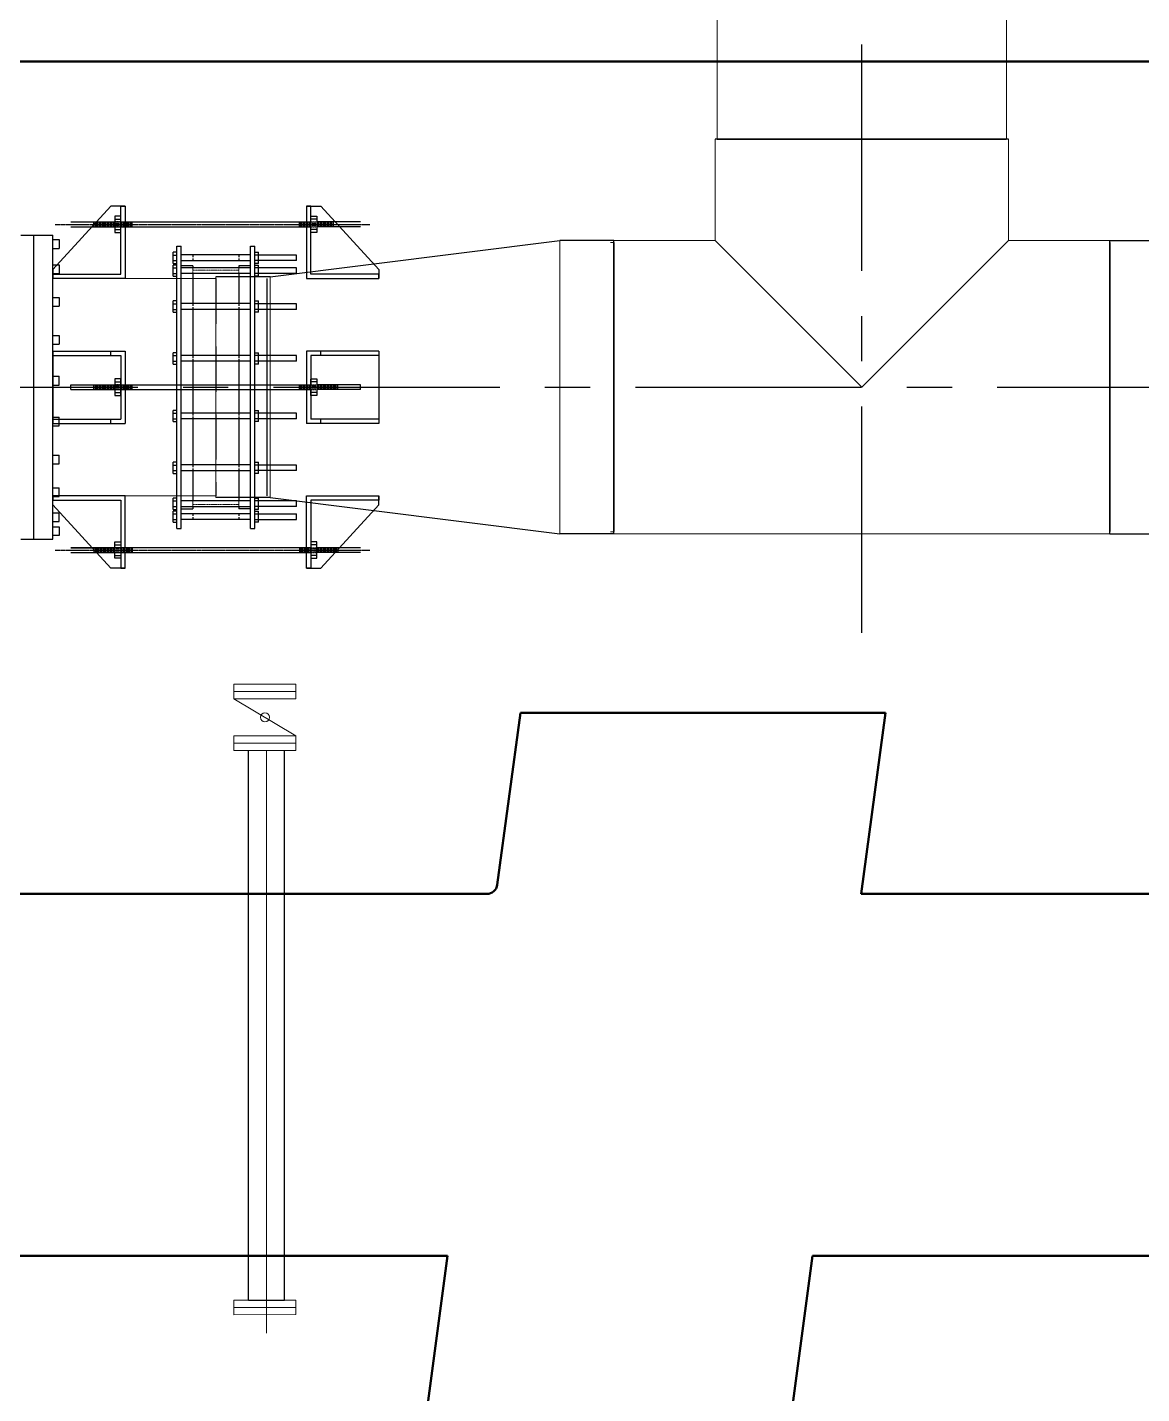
# Model space of a CAD drawing. Header units: inches. Extents: x 86328 to 235202, y 68629 to 184293.
# Drawn here: x 177821 to 180900, y 114294 to 118070 of the extents above; entities that cross this region are included whole.
import ezdxf

# ---------------------------------------------------------------- set-up
doc = ezdxf.new("R2010")
doc.units = ezdxf.units.IN
doc.header["$MEASUREMENT"] = 0
doc.linetypes.add('CENTER', pattern=[2, 1.25, -0.25, 0.25, -0.25])
doc.linetypes.add('HIDDEN', pattern=[0.375, 0.25, -0.125])
for name, color, linetype in [('1', 1, 'CENTER'), ('2', 2, 'HIDDEN'), ('sleeve type coupling', 1, 'Continuous'), ('steel reducer', 2, 'Continuous'), ('steel tee', 3, 'Continuous')]:
    doc.layers.add(name, color=color, linetype=linetype)
for name, color, linetype, lineweight in [('DIM', 251, 'Continuous', 0), ('hid', 8, 'HIDDEN', 0), ('plan', 8, 'Continuous', 0)]:
    doc.layers.add(name, color=color, linetype=linetype, lineweight=lineweight)

msp = doc.modelspace()

# ---------------------------------------------------------------- linework, layer by layer
at = {"color": 8, "linetype": 'CENTER', "ltscale": 500}
for p, q in [((180127.2, 116396.6), (180127.2, 121255)), ((177501.3, 117075), (184018.1, 117075))]:
    msp.add_line(p, q, dxfattribs=at)
at = {"color": 8}
for p, q in [((178051.8, 117575), (177891.8, 117400)), ((178091.8, 117575), (178051.8, 117575)), ((178079.8, 117387), (178079.8, 117575)), ((178079.8, 117575), (178091.8, 117575)), ((178091.8, 117575), (178091.8, 117375)), ((178604.2, 117575), (178592.2, 117575)), ((178592.2, 117575), (178592.2, 117375)), ((178592.2, 117575), (178632.2, 117575)), ((178604.2, 117387), (178604.2, 117575)), ((178632.2, 117575), (178792.2, 117400)), ((177803.2, 117495), (177891.8, 117495)), ((177839.2, 116655), (177839.2, 117495)), ((177891.8, 116655), (177891.8, 117495)), ((177891.8, 117482.8), (177909.1, 117482.8)), ((177909.1, 117482.8), (177909.1, 117458.6)), ((177891.8, 117458.6), (177909.1, 117458.6)), ((177891.8, 117413.6), (177909.1, 117413.6)), ((177891.8, 117400), (177891.8, 117375)), ((177891.8, 117389.3), (177909.1, 117389.3)), ((177909.1, 117413.6), (177909.1, 117389.3)), ((178792.2, 117400), (178792.2, 117375)), ((177891.8, 117375), (177891.8, 117387)), ((177891.8, 117387), (178079.8, 117387)), ((178091.8, 117375), (177891.8, 117375)), ((178592.2, 117375), (178792.2, 117375)), ((178792.2, 117387), (178604.2, 117387)), ((178792.2, 117375), (178792.2, 117387)), ((177891.8, 117323.3), (177909.1, 117323.3)), ((177909.1, 117323.3), (177909.1, 117299.1)), ((177891.8, 117299.1), (177909.1, 117299.1)), ((177891.8, 117218.2), (177909.1, 117218.2)), ((177909.1, 117218.2), (177909.1, 117193.9)), ((177891.8, 117193.9), (177909.1, 117193.9)), ((177891.8, 117175), (178091.8, 117175)), ((177891.8, 117175), (177891.8, 116975)), ((177891.8, 117163), (178079.8, 117163)), ((178051.8, 117163), (178051.8, 117175)), ((178079.8, 117163), (178079.8, 116987)), ((178091.8, 117175), (178091.8, 116975)), ((178792.2, 117175), (178592.2, 117175)), ((178592.2, 117175), (178592.2, 116975)), ((178792.2, 117163), (178604.2, 117163)), ((178604.2, 117163), (178604.2, 116987)), ((178632.2, 117163), (178632.2, 117175)), ((178792.2, 117175), (178792.2, 116975)), ((177891.8, 117105.3), (177909.1, 117105.3)), ((177909.1, 117081.1), (177909.1, 117105.3)), ((177891.8, 117081.1), (177909.1, 117081.1)), ((177891.8, 116992.5), (177909.1, 116992.5)), ((177891.8, 116987), (178079.8, 116987)), ((177891.8, 116975), (178091.8, 116975)), ((177909.1, 116968.3), (177909.1, 116992.5)), ((178051.8, 116975), (178051.8, 116987)), ((178792.2, 116975), (178592.2, 116975)), ((178792.2, 116987), (178604.2, 116987)), ((178632.2, 116975), (178632.2, 116987)), ((177891.8, 116968.3), (177909.1, 116968.3)), ((177891.8, 116887.4), (177909.1, 116887.4)), ((177891.8, 116863.2), (177909.1, 116863.2)), ((177909.1, 116863.2), (177909.1, 116887.4)), ((177891.8, 116797.1), (177909.1, 116797.1)), ((177909.1, 116772.9), (177909.1, 116797.1)), ((177891.8, 116775), (177891.8, 116763)), ((178091.8, 116775), (177891.8, 116775)), ((177891.8, 116750), (177891.8, 116775)), ((177891.8, 116772.9), (177909.1, 116772.9)), ((177891.8, 116763), (178079.8, 116763)), ((178051.8, 116575), (177891.8, 116750)), ((178079.8, 116763), (178079.8, 116575)), ((178091.8, 116575), (178091.8, 116775)), ((178592.2, 116575), (178592.2, 116775)), ((178592.2, 116775), (178792.2, 116775)), ((178792.2, 116763), (178604.2, 116763)), ((178604.2, 116763), (178604.2, 116575)), ((178632.2, 116575), (178792.2, 116750)), ((178792.2, 116775), (178792.2, 116763)), ((178792.2, 116750), (178792.2, 116775)), ((177891.8, 116727.8), (177909.1, 116727.8)), ((177909.1, 116703.6), (177909.1, 116727.8)), ((177891.8, 116703.6), (177909.1, 116703.6)), ((177891.8, 116689.6), (177909.1, 116689.6)), ((177909.1, 116689.6), (177909.1, 116665.4)), ((177803.2, 116655), (177891.8, 116655)), ((177909.1, 116665.4), (177891.8, 116665.4)), ((178091.8, 116575), (178051.8, 116575)), ((178079.8, 116575), (178091.8, 116575)), ((178604.2, 116575), (178592.2, 116575)), ((178592.2, 116575), (178632.2, 116575))]:
    msp.add_line(p, q, dxfattribs=at)
at = {"layer": '1', "color": 8}
for p, q in [((178079.8, 117547.8), (178062.6, 117547.8)), ((178062.6, 117547.8), (178062.6, 117502.3)), ((178079.8, 117547.8), (178062.6, 117547.8)), ((178062.6, 117547.8), (178062.6, 117502.3)), ((178062.6, 117539.7), (178079.8, 117539.7)), ((178062.6, 117539.7), (178079.8, 117539.7)), ((178079.8, 117502.3), (178079.8, 117547.8)), ((178079.8, 117502.3), (178079.8, 117547.8)), ((178604.2, 117547.8), (178621.4, 117547.8)), ((178604.2, 117502.3), (178604.2, 117547.8)), ((178604.2, 117547.8), (178621.4, 117547.8)), ((178604.2, 117502.3), (178604.2, 117547.8)), ((178621.4, 117539.7), (178604.2, 117539.7)), ((178621.4, 117539.7), (178604.2, 117539.7)), ((178621.4, 117547.8), (178621.4, 117502.3)), ((178621.4, 117547.8), (178621.4, 117502.3)), ((177941.8, 117531.6), (178604.2, 117531.6)), ((177941.8, 117531.6), (178062.6, 117531.6)), ((177941.8, 117518.4), (178604.2, 117518.4)), ((177941.8, 117518.4), (178062.6, 117518.4)), ((178005.2, 117518.4), (178005.2, 117531.6)), ((178005.2, 117518.4), (178005.2, 117531.6)), ((178009.3, 117518.4), (178009.3, 117531.6)), ((178009.3, 117518.4), (178009.3, 117531.6)), ((178009.3, 117518.4), (178009.3, 117531.6)), ((178009.3, 117518.4), (178009.3, 117531.6)), ((178013.4, 117518.4), (178013.4, 117531.6)), ((178013.4, 117518.4), (178013.4, 117531.6)), ((178017.2, 117518.4), (178017.2, 117531.6)), ((178017.2, 117518.4), (178017.2, 117531.6)), ((178021.3, 117518.4), (178021.3, 117531.6)), ((178021.3, 117518.4), (178021.3, 117531.6)), ((178021.3, 117518.4), (178021.3, 117531.6)), ((178021.3, 117518.4), (178021.3, 117531.6)), ((178025.4, 117518.4), (178025.4, 117531.6)), ((178025.4, 117518.4), (178025.4, 117531.6)), ((178029.5, 117518.4), (178029.5, 117531.6)), ((178029.5, 117518.4), (178029.5, 117531.6)), ((178033.6, 117518.4), (178033.6, 117531.6)), ((178033.6, 117518.4), (178033.6, 117531.6)), ((178037.6, 117518.4), (178037.6, 117531.6)), ((178037.6, 117518.4), (178037.6, 117531.6)), ((178041.7, 117518.4), (178041.7, 117531.6)), ((178041.7, 117518.4), (178041.7, 117531.6)), ((178045.8, 117518.4), (178045.8, 117531.6)), ((178045.8, 117518.4), (178045.8, 117531.6)), ((178049.9, 117518.4), (178049.9, 117531.6)), ((178049.9, 117518.4), (178049.9, 117531.6)), ((178054, 117518.4), (178054, 117531.6)), ((178054, 117518.4), (178054, 117531.6)), ((178058.1, 117518.4), (178058.1, 117531.6)), ((178058.1, 117518.4), (178058.1, 117531.6)), ((178062.2, 117518.4), (178062.2, 117531.6)), ((178062.2, 117518.4), (178062.2, 117531.6)), ((178062.6, 117510.4), (178079.8, 117510.4)), ((178062.6, 117510.4), (178079.8, 117510.4)), ((178062.6, 117502.3), (178079.8, 117502.3)), ((178062.6, 117502.3), (178079.8, 117502.3)), ((178082.6, 117518.4), (178082.6, 117531.6)), ((178082.6, 117518.4), (178082.6, 117531.6)), ((178086.7, 117518.4), (178086.7, 117531.6)), ((178086.7, 117518.4), (178086.7, 117531.6)), ((178090.8, 117518.4), (178090.8, 117531.6)), ((178090.8, 117518.4), (178090.8, 117531.6)), ((178094.9, 117518.4), (178094.9, 117531.6)), ((178094.9, 117518.4), (178094.9, 117531.6)), ((178098.9, 117518.4), (178098.9, 117531.6)), ((178098.9, 117518.4), (178098.9, 117531.6)), ((178103, 117518.4), (178103, 117531.6)), ((178103, 117518.4), (178103, 117531.6)), ((178107.1, 117518.4), (178107.1, 117531.6)), ((178107.1, 117518.4), (178107.1, 117531.6)), ((178111.2, 117518.4), (178111.2, 117531.6)), ((178111.2, 117518.4), (178111.2, 117531.6)), ((178572.8, 117518.4), (178572.8, 117531.6)), ((178572.8, 117518.4), (178572.8, 117531.6)), ((178576.9, 117518.4), (178576.9, 117531.6)), ((178576.9, 117518.4), (178576.9, 117531.6)), ((178581, 117518.4), (178581, 117531.6)), ((178581, 117518.4), (178581, 117531.6)), ((178585.1, 117518.4), (178585.1, 117531.6)), ((178585.1, 117518.4), (178585.1, 117531.6)), ((178589.2, 117518.4), (178589.2, 117531.6)), ((178589.2, 117518.4), (178589.2, 117531.6)), ((178593.3, 117518.4), (178593.3, 117531.6)), ((178593.3, 117518.4), (178593.3, 117531.6)), ((178597.4, 117518.4), (178597.4, 117531.6)), ((178597.4, 117518.4), (178597.4, 117531.6)), ((178601.4, 117518.4), (178601.4, 117531.6)), ((178601.4, 117518.4), (178601.4, 117531.6)), ((178621.4, 117510.4), (178604.2, 117510.4)), ((178621.4, 117510.4), (178604.2, 117510.4)), ((178621.4, 117502.3), (178604.2, 117502.3)), ((178621.4, 117502.3), (178604.2, 117502.3)), ((178742.2, 117531.6), (178621.4, 117531.6)), ((178742.2, 117518.4), (178621.4, 117518.4)), ((178621.9, 117518.4), (178621.9, 117531.6)), ((178621.9, 117518.4), (178621.9, 117531.6)), ((178626, 117518.4), (178626, 117531.6)), ((178626, 117518.4), (178626, 117531.6)), ((178630, 117518.4), (178630, 117531.6)), ((178630, 117518.4), (178630, 117531.6)), ((178634.1, 117518.4), (178634.1, 117531.6)), ((178634.1, 117518.4), (178634.1, 117531.6)), ((178638.2, 117518.4), (178638.2, 117531.6)), ((178638.2, 117518.4), (178638.2, 117531.6)), ((178642.3, 117518.4), (178642.3, 117531.6)), ((178642.3, 117518.4), (178642.3, 117531.6)), ((178646.4, 117518.4), (178646.4, 117531.6)), ((178646.4, 117518.4), (178646.4, 117531.6)), ((178650.5, 117518.4), (178650.5, 117531.6)), ((178650.5, 117518.4), (178650.5, 117531.6)), ((178654.6, 117518.4), (178654.6, 117531.6)), ((178654.6, 117518.4), (178654.6, 117531.6)), ((178658.6, 117518.4), (178658.6, 117531.6)), ((178658.6, 117518.4), (178658.6, 117531.6)), ((178662.7, 117518.4), (178662.7, 117531.6)), ((178662.7, 117518.4), (178662.7, 117531.6)), ((178662.7, 117518.4), (178662.7, 117531.6)), ((178662.7, 117518.4), (178662.7, 117531.6)), ((178666.8, 117518.4), (178666.8, 117531.6)), ((178666.8, 117518.4), (178666.8, 117531.6)), ((178079.8, 117097.8), (178062.6, 117097.8)), ((178062.6, 117097.8), (178062.6, 117052.3)), ((178079.8, 117097.8), (178062.6, 117097.8)), ((178062.6, 117097.8), (178062.6, 117052.3)), ((178062.6, 117089.7), (178079.8, 117089.7)), ((178062.6, 117089.7), (178079.8, 117089.7)), ((178079.8, 117052.3), (178079.8, 117097.8)), ((178079.8, 117052.3), (178079.8, 117097.8)), ((178604.2, 117097.8), (178621.4, 117097.8)), ((178604.2, 117052.3), (178604.2, 117097.8)), ((178604.2, 117097.8), (178621.4, 117097.8)), ((178604.2, 117052.3), (178604.2, 117097.8)), ((178621.4, 117089.7), (178604.2, 117089.7)), ((178621.4, 117089.7), (178604.2, 117089.7)), ((178621.4, 117097.8), (178621.4, 117052.3)), ((178621.4, 117097.8), (178621.4, 117052.3)), ((177941.8, 117081.6), (178604.2, 117081.6)), ((177941.8, 117081.6), (178062.6, 117081.6)), ((177941.8, 117068.4), (177941.8, 117081.6)), ((177941.8, 117068.4), (177941.8, 117081.6)), ((177941.8, 117068.4), (178604.2, 117068.4)), ((177941.8, 117068.4), (178062.6, 117068.4)), ((178005.2, 117068.4), (178005.2, 117081.6)), ((178005.2, 117068.4), (178005.2, 117081.6)), ((178009.3, 117068.4), (178009.3, 117081.6)), ((178009.3, 117068.4), (178009.3, 117081.6)), ((178009.3, 117068.4), (178009.3, 117081.6)), ((178009.3, 117068.4), (178009.3, 117081.6)), ((178013.4, 117068.4), (178013.4, 117081.6)), ((178013.4, 117068.4), (178013.4, 117081.6)), ((178017.2, 117068.4), (178017.2, 117081.6)), ((178017.2, 117068.4), (178017.2, 117081.6)), ((178021.3, 117068.4), (178021.3, 117081.6)), ((178021.3, 117068.4), (178021.3, 117081.6)), ((178021.3, 117068.4), (178021.3, 117081.6)), ((178021.3, 117068.4), (178021.3, 117081.6)), ((178025.4, 117068.4), (178025.4, 117081.6)), ((178025.4, 117068.4), (178025.4, 117081.6)), ((178029.5, 117068.4), (178029.5, 117081.6)), ((178029.5, 117068.4), (178029.5, 117081.6)), ((178033.6, 117068.4), (178033.6, 117081.6)), ((178033.6, 117068.4), (178033.6, 117081.6)), ((178037.6, 117068.4), (178037.6, 117081.6)), ((178037.6, 117068.4), (178037.6, 117081.6)), ((178041.7, 117068.4), (178041.7, 117081.6)), ((178041.7, 117068.4), (178041.7, 117081.6)), ((178045.8, 117068.4), (178045.8, 117081.6)), ((178045.8, 117068.4), (178045.8, 117081.6)), ((178049.9, 117068.4), (178049.9, 117081.6)), ((178049.9, 117068.4), (178049.9, 117081.6)), ((178054, 117068.4), (178054, 117081.6)), ((178054, 117068.4), (178054, 117081.6)), ((178058.1, 117068.4), (178058.1, 117081.6)), ((178058.1, 117068.4), (178058.1, 117081.6)), ((178062.2, 117068.4), (178062.2, 117081.6)), ((178062.2, 117068.4), (178062.2, 117081.6)), ((178062.6, 117060.4), (178079.8, 117060.4)), ((178062.6, 117060.4), (178079.8, 117060.4)), ((178062.6, 117052.3), (178079.8, 117052.3)), ((178062.6, 117052.3), (178079.8, 117052.3)), ((178082.6, 117068.4), (178082.6, 117081.6)), ((178082.6, 117068.4), (178082.6, 117081.6)), ((178086.7, 117068.4), (178086.7, 117081.6)), ((178086.7, 117068.4), (178086.7, 117081.6)), ((178090.8, 117068.4), (178090.8, 117081.6)), ((178090.8, 117068.4), (178090.8, 117081.6)), ((178094.9, 117068.4), (178094.9, 117081.6)), ((178094.9, 117068.4), (178094.9, 117081.6)), ((178098.9, 117068.4), (178098.9, 117081.6)), ((178098.9, 117068.4), (178098.9, 117081.6)), ((178103, 117068.4), (178103, 117081.6)), ((178103, 117068.4), (178103, 117081.6)), ((178107.1, 117068.4), (178107.1, 117081.6)), ((178107.1, 117068.4), (178107.1, 117081.6)), ((178111.2, 117068.4), (178111.2, 117081.6)), ((178111.2, 117068.4), (178111.2, 117081.6)), ((178572.8, 117068.4), (178572.8, 117081.6)), ((178572.8, 117068.4), (178572.8, 117081.6)), ((178576.9, 117068.4), (178576.9, 117081.6)), ((178576.9, 117068.4), (178576.9, 117081.6)), ((178581, 117068.4), (178581, 117081.6)), ((178581, 117068.4), (178581, 117081.6)), ((178585.1, 117068.4), (178585.1, 117081.6)), ((178585.1, 117068.4), (178585.1, 117081.6)), ((178589.2, 117068.4), (178589.2, 117081.6)), ((178589.2, 117068.4), (178589.2, 117081.6)), ((178593.3, 117068.4), (178593.3, 117081.6)), ((178593.3, 117068.4), (178593.3, 117081.6)), ((178597.4, 117068.4), (178597.4, 117081.6)), ((178597.4, 117068.4), (178597.4, 117081.6)), ((178601.4, 117068.4), (178601.4, 117081.6)), ((178601.4, 117068.4), (178601.4, 117081.6)), ((178621.4, 117060.4), (178604.2, 117060.4)), ((178621.4, 117060.4), (178604.2, 117060.4)), ((178621.4, 117052.3), (178604.2, 117052.3)), ((178621.4, 117052.3), (178604.2, 117052.3)), ((178742.2, 117081.6), (178621.4, 117081.6)), ((178742.2, 117068.4), (178621.4, 117068.4)), ((178621.9, 117068.4), (178621.9, 117081.6)), ((178621.9, 117068.4), (178621.9, 117081.6)), ((178626, 117068.4), (178626, 117081.6)), ((178626, 117068.4), (178626, 117081.6)), ((178630, 117068.4), (178630, 117081.6)), ((178630, 117068.4), (178630, 117081.6)), ((178634.1, 117068.4), (178634.1, 117081.6)), ((178634.1, 117068.4), (178634.1, 117081.6)), ((178638.2, 117068.4), (178638.2, 117081.6)), ((178638.2, 117068.4), (178638.2, 117081.6)), ((178642.3, 117068.4), (178642.3, 117081.6)), ((178642.3, 117068.4), (178642.3, 117081.6)), ((178646.4, 117068.4), (178646.4, 117081.6)), ((178646.4, 117068.4), (178646.4, 117081.6)), ((178650.5, 117068.4), (178650.5, 117081.6)), ((178650.5, 117068.4), (178650.5, 117081.6)), ((178654.6, 117068.4), (178654.6, 117081.6)), ((178654.6, 117068.4), (178654.6, 117081.6)), ((178658.6, 117068.4), (178658.6, 117081.6)), ((178658.6, 117068.4), (178658.6, 117081.6)), ((178662.7, 117068.4), (178662.7, 117081.6)), ((178662.7, 117068.4), (178662.7, 117081.6)), ((178662.7, 117068.4), (178662.7, 117081.6)), ((178662.7, 117068.4), (178662.7, 117081.6)), ((178666.8, 117068.4), (178666.8, 117081.6)), ((178666.8, 117068.4), (178666.8, 117081.6)), ((178670.6, 117068.4), (178670.6, 117081.6)), ((178670.6, 117068.4), (178670.6, 117081.6)), ((178674.7, 117068.4), (178674.7, 117081.6)), ((178674.7, 117068.4), (178674.7, 117081.6)), ((178674.7, 117068.4), (178674.7, 117081.6)), ((178674.7, 117068.4), (178674.7, 117081.6)), ((178678.8, 117068.4), (178678.8, 117081.6)), ((178678.8, 117068.4), (178678.8, 117081.6)), ((178742.2, 117068.4), (178742.2, 117081.6)), ((178742.2, 117068.4), (178742.2, 117081.6)), ((178062.6, 116602.3), (178062.6, 116647.8)), ((178062.6, 116647.8), (178079.8, 116647.8)), ((178062.6, 116602.3), (178062.6, 116647.8)), ((178062.6, 116647.8), (178079.8, 116647.8)), ((178062.6, 116639.7), (178079.8, 116639.7)), ((178062.6, 116639.7), (178079.8, 116639.7)), ((178079.8, 116647.8), (178079.8, 116602.3)), ((178079.8, 116647.8), (178079.8, 116602.3)), ((178621.4, 116647.8), (178604.2, 116647.8)), ((178604.2, 116647.8), (178604.2, 116602.3)), ((178621.4, 116647.8), (178604.2, 116647.8)), ((178604.2, 116647.8), (178604.2, 116602.3)), ((178621.4, 116639.7), (178604.2, 116639.7)), ((178621.4, 116639.7), (178604.2, 116639.7)), ((178621.4, 116602.3), (178621.4, 116647.8)), ((178621.4, 116602.3), (178621.4, 116647.8)), ((177941.8, 116631.7), (178604.2, 116631.7)), ((177941.8, 116631.6), (178062.6, 116631.6)), ((177941.8, 116618.4), (178604.2, 116618.4)), ((177941.8, 116618.4), (178062.6, 116618.4)), ((178005.2, 116631.6), (178005.2, 116618.4)), ((178005.2, 116631.6), (178005.2, 116618.4)), ((178009.3, 116631.6), (178009.3, 116618.4)), ((178009.3, 116631.6), (178009.3, 116618.4)), ((178009.3, 116631.6), (178009.3, 116618.4)), ((178009.3, 116631.6), (178009.3, 116618.4)), ((178013.4, 116631.6), (178013.4, 116618.4)), ((178013.4, 116631.6), (178013.4, 116618.4)), ((178017.2, 116631.6), (178017.2, 116618.4)), ((178017.2, 116631.6), (178017.2, 116618.4)), ((178021.3, 116631.6), (178021.3, 116618.4)), ((178021.3, 116631.6), (178021.3, 116618.4)), ((178021.3, 116631.6), (178021.3, 116618.4)), ((178021.3, 116631.6), (178021.3, 116618.4)), ((178025.4, 116631.6), (178025.4, 116618.4)), ((178025.4, 116631.6), (178025.4, 116618.4)), ((178029.5, 116631.6), (178029.5, 116618.4)), ((178029.5, 116631.6), (178029.5, 116618.4)), ((178033.6, 116631.6), (178033.6, 116618.4)), ((178033.6, 116631.6), (178033.6, 116618.4)), ((178037.6, 116631.6), (178037.6, 116618.4)), ((178037.6, 116631.6), (178037.6, 116618.4)), ((178041.7, 116631.6), (178041.7, 116618.4)), ((178041.7, 116631.6), (178041.7, 116618.4)), ((178045.8, 116631.6), (178045.8, 116618.4)), ((178045.8, 116631.6), (178045.8, 116618.4)), ((178049.9, 116631.6), (178049.9, 116618.4)), ((178049.9, 116631.6), (178049.9, 116618.4)), ((178054, 116631.6), (178054, 116618.4)), ((178054, 116631.6), (178054, 116618.4)), ((178058.1, 116631.6), (178058.1, 116618.4)), ((178058.1, 116631.6), (178058.1, 116618.4)), ((178062.2, 116631.6), (178062.2, 116618.4)), ((178062.2, 116631.6), (178062.2, 116618.4)), ((178062.6, 116610.4), (178079.8, 116610.4)), ((178062.6, 116610.4), (178079.8, 116610.4)), ((178079.8, 116602.3), (178062.6, 116602.3)), ((178079.8, 116602.3), (178062.6, 116602.3)), ((178082.6, 116631.6), (178082.6, 116618.4)), ((178082.6, 116631.6), (178082.6, 116618.4)), ((178086.7, 116631.6), (178086.7, 116618.4)), ((178086.7, 116631.6), (178086.7, 116618.4)), ((178090.8, 116631.6), (178090.8, 116618.4)), ((178090.8, 116631.6), (178090.8, 116618.4)), ((178094.9, 116631.6), (178094.9, 116618.4)), ((178094.9, 116631.6), (178094.9, 116618.4)), ((178098.9, 116631.6), (178098.9, 116618.4)), ((178098.9, 116631.6), (178098.9, 116618.4)), ((178103, 116631.6), (178103, 116618.4)), ((178103, 116631.6), (178103, 116618.4)), ((178107.1, 116631.6), (178107.1, 116618.4)), ((178107.1, 116631.6), (178107.1, 116618.4)), ((178111.2, 116631.6), (178111.2, 116618.4)), ((178111.2, 116631.6), (178111.2, 116618.4)), ((178572.8, 116631.6), (178572.8, 116618.4)), ((178572.8, 116631.6), (178572.8, 116618.4)), ((178576.9, 116631.6), (178576.9, 116618.4)), ((178576.9, 116631.6), (178576.9, 116618.4)), ((178581, 116631.6), (178581, 116618.4)), ((178581, 116631.6), (178581, 116618.4)), ((178585.1, 116631.6), (178585.1, 116618.4)), ((178585.1, 116631.6), (178585.1, 116618.4)), ((178589.2, 116631.6), (178589.2, 116618.4)), ((178589.2, 116631.6), (178589.2, 116618.4)), ((178593.3, 116631.6), (178593.3, 116618.4)), ((178593.3, 116631.6), (178593.3, 116618.4)), ((178597.4, 116631.6), (178597.4, 116618.4)), ((178597.4, 116631.6), (178597.4, 116618.4)), ((178601.4, 116631.6), (178601.4, 116618.4)), ((178601.4, 116631.6), (178601.4, 116618.4)), ((178621.4, 116610.4), (178604.2, 116610.4)), ((178621.4, 116610.4), (178604.2, 116610.4)), ((178604.2, 116602.3), (178621.4, 116602.3)), ((178604.2, 116602.3), (178621.4, 116602.3)), ((178742.2, 116631.6), (178621.4, 116631.6)), ((178742.2, 116618.4), (178621.4, 116618.4)), ((178621.9, 116631.6), (178621.9, 116618.4)), ((178621.9, 116631.6), (178621.9, 116618.4)), ((178626, 116631.6), (178626, 116618.4)), ((178626, 116631.6), (178626, 116618.4)), ((178630, 116631.6), (178630, 116618.4)), ((178630, 116631.6), (178630, 116618.4)), ((178634.1, 116631.6), (178634.1, 116618.4)), ((178634.1, 116631.6), (178634.1, 116618.4)), ((178638.2, 116631.6), (178638.2, 116618.4)), ((178638.2, 116631.6), (178638.2, 116618.4)), ((178642.3, 116631.6), (178642.3, 116618.4)), ((178642.3, 116631.6), (178642.3, 116618.4)), ((178646.4, 116631.6), (178646.4, 116618.4)), ((178646.4, 116631.6), (178646.4, 116618.4)), ((178650.5, 116631.6), (178650.5, 116618.4)), ((178650.5, 116631.6), (178650.5, 116618.4)), ((178654.6, 116631.6), (178654.6, 116618.4)), ((178654.6, 116631.6), (178654.6, 116618.4)), ((178658.6, 116631.6), (178658.6, 116618.4)), ((178658.6, 116631.6), (178658.6, 116618.4)), ((178662.7, 116631.6), (178662.7, 116618.4)), ((178662.7, 116631.6), (178662.7, 116618.4)), ((178662.7, 116631.6), (178662.7, 116618.4)), ((178662.7, 116631.6), (178662.7, 116618.4)), ((178666.8, 116631.6), (178666.8, 116618.4)), ((178666.8, 116631.6), (178666.8, 116618.4)), ((178670.6, 116631.6), (178670.6, 116618.4)), ((178670.6, 116631.6), (178670.6, 116618.4)), ((178674.7, 116631.6), (178674.7, 116618.4)), ((178674.7, 116631.6), (178674.7, 116618.4)), ((178674.7, 116631.6), (178674.7, 116618.4)), ((178674.7, 116631.6), (178674.7, 116618.4)), ((178678.8, 116631.6), (178678.8, 116618.4)), ((178678.8, 116631.6), (178678.8, 116618.4))]:
    msp.add_line(p, q, dxfattribs=at)
at = {"layer": '1', "color": 8, "linetype": 'CENTER', "ltscale": 0.09}
for p, q in [((177897.7, 117525), (178767.4, 117525)), ((177897.7, 116625), (178767.4, 116625))]:
    msp.add_line(p, q, dxfattribs=at)
at = {"layer": '1', "color": 8, "linetype": 'HIDDEN', "ltscale": 0.009}
for p, q in [((178079.8, 117531.6), (178062.6, 117531.6)), ((178079.8, 117518.4), (178062.6, 117518.4)), ((178066.2, 117518.4), (178066.2, 117531.6)), ((178066.2, 117518.4), (178066.2, 117531.6)), ((178070.3, 117518.4), (178070.3, 117531.6)), ((178070.3, 117518.4), (178070.3, 117531.6)), ((178074.4, 117518.4), (178074.4, 117531.6)), ((178074.4, 117518.4), (178074.4, 117531.6)), ((178078.5, 117518.4), (178078.5, 117531.6)), ((178078.5, 117518.4), (178078.5, 117531.6)), ((178604.2, 117531.6), (178621.4, 117531.6)), ((178604.2, 117518.4), (178621.4, 117518.4)), ((178605.5, 117518.4), (178605.5, 117531.6)), ((178605.5, 117518.4), (178605.5, 117531.6)), ((178609.6, 117518.4), (178609.6, 117531.6)), ((178609.6, 117518.4), (178609.6, 117531.6)), ((178613.7, 117518.4), (178613.7, 117531.6)), ((178613.7, 117518.4), (178613.7, 117531.6)), ((178617.8, 117518.4), (178617.8, 117531.6)), ((178617.8, 117518.4), (178617.8, 117531.6)), ((178079.8, 117081.6), (178062.6, 117081.6)), ((178079.8, 117068.4), (178062.6, 117068.4)), ((178066.2, 117068.4), (178066.2, 117081.6)), ((178066.2, 117068.4), (178066.2, 117081.6)), ((178070.3, 117068.4), (178070.3, 117081.6)), ((178070.3, 117068.4), (178070.3, 117081.6)), ((178074.4, 117068.4), (178074.4, 117081.6)), ((178074.4, 117068.4), (178074.4, 117081.6)), ((178078.5, 117068.4), (178078.5, 117081.6)), ((178078.5, 117068.4), (178078.5, 117081.6)), ((178604.2, 117081.6), (178621.4, 117081.6)), ((178604.2, 117068.4), (178621.4, 117068.4)), ((178605.5, 117068.4), (178605.5, 117081.6)), ((178605.5, 117068.4), (178605.5, 117081.6)), ((178609.6, 117068.4), (178609.6, 117081.6)), ((178609.6, 117068.4), (178609.6, 117081.6)), ((178613.7, 117068.4), (178613.7, 117081.6)), ((178613.7, 117068.4), (178613.7, 117081.6)), ((178617.8, 117068.4), (178617.8, 117081.6)), ((178617.8, 117068.4), (178617.8, 117081.6)), ((178079.8, 116631.6), (178062.6, 116631.6)), ((178079.8, 116618.4), (178062.6, 116618.4)), ((178066.2, 116631.6), (178066.2, 116618.4)), ((178066.2, 116631.6), (178066.2, 116618.4)), ((178070.3, 116631.6), (178070.3, 116618.4)), ((178070.3, 116631.6), (178070.3, 116618.4)), ((178074.4, 116631.6), (178074.4, 116618.4)), ((178074.4, 116631.6), (178074.4, 116618.4)), ((178078.5, 116631.6), (178078.5, 116618.4)), ((178078.5, 116631.6), (178078.5, 116618.4)), ((178604.2, 116631.6), (178621.4, 116631.6)), ((178604.2, 116618.4), (178621.4, 116618.4)), ((178605.5, 116631.6), (178605.5, 116618.4)), ((178605.5, 116631.6), (178605.5, 116618.4)), ((178609.6, 116631.6), (178609.6, 116618.4)), ((178609.6, 116631.6), (178609.6, 116618.4)), ((178613.7, 116631.6), (178613.7, 116618.4)), ((178613.7, 116631.6), (178613.7, 116618.4)), ((178617.8, 116631.6), (178617.8, 116618.4)), ((178617.8, 116631.6), (178617.8, 116618.4))]:
    msp.add_line(p, q, dxfattribs=at)
at = {"layer": '1', "color": 8, "linetype": 'HIDDEN'}
msp.add_line((178482.6, 117375), (178482.6, 116775), dxfattribs=at)
at = {"layer": '2', "color": 8}
for p, q in [((179727.2, 117760.1), (180527.2, 117760)), ((179442.2, 117474.9), (179442.2, 116675)), ((180812.2, 117474.9), (180812.2, 116675))]:
    msp.add_line(p, q, dxfattribs=at)
at = {"layer": '2', "color": 8, "linetype": 'HIDDEN', "ltscale": 500}
msp.add_line((178342.2, 117375), (178342.2, 116775), dxfattribs=at)
at = {"layer": 'DIM', "color": 8}
for p, q in [((179727.2, 117760), (179727.2, 118489.8)), ((180527.2, 117760), (180527.2, 118489.8)), ((179721.9, 117760), (179721.9, 117480.4)), ((180532.5, 117760), (180532.5, 117480.4)), ((179442.2, 117480.4), (179721.9, 117480.4)), ((179442.2, 117480.4), (179442.2, 116669.6)), ((180532.5, 117480.4), (180812.2, 117480.4)), ((180812.2, 117480.4), (180812.2, 116669.6)), ((178342.2, 117375), (177983.1, 117375)), ((178342.2, 117379.8), (178342.2, 116770.3)), ((178342.2, 116775), (177983.1, 116775)), ((179442.2, 116669.6), (180812.2, 116669.6))]:
    msp.add_line(p, q, dxfattribs=at)
at = {"layer": 'DIM', "color": 8, "ltscale": 2000}
for p, q in [((179727.2, 117760), (179727.2, 117760.8)), ((180527.2, 117760), (180527.2, 117760.8)), ((179442.2, 117474.9), (179432.6, 117474.9)), ((179442.2, 116675.1), (179432.6, 116675.1)), ((178432.2, 114551.4), (178532.2, 114551.4))]:
    msp.add_line(p, q, dxfattribs=at)
at = {"layer": 'DIM', "color": 8, "ltscale": 200}
for p, q in [((179292.2, 117480.4), (179292.2, 116669.6)), ((178492.2, 117379.8), (178492.2, 116770.3))]:
    msp.add_line(p, q, dxfattribs=at)
at = {"layer": 'DIM', "color": 8, "linetype": 'Continuous', "ltscale": 100}
for p, q in [((178392.2, 116254.2), (178563.4, 116254.3)), ((178392.2, 116254.2), (178563.4, 116254.3)), ((178392.2, 116214.2), (178392.2, 116254.2)), ((178392.2, 116214.2), (178392.2, 116254.2)), ((178392.2, 116234.2), (178563.4, 116234.3)), ((178563.4, 116234.3), (178392.2, 116234.2)), ((178563.4, 116254.3), (178563.4, 116214.3)), ((178563.4, 116254.3), (178563.4, 116214.3)), ((178563.4, 116214.3), (178392.2, 116214.2)), ((178563.4, 116214.3), (178392.2, 116214.2)), ((178392.2, 116214.2), (178563.4, 116111.5)), ((178392.2, 116111.4), (178563.4, 116111.5)), ((178392.2, 116111.4), (178563.4, 116111.5)), ((178392.2, 116071.4), (178392.2, 116111.4)), ((178392.2, 116071.4), (178392.2, 116111.4)), ((178563.4, 116111.5), (178563.4, 116071.5)), ((178563.4, 116111.5), (178563.4, 116071.5)), ((178392.2, 116091.4), (178563.4, 116091.5)), ((178563.4, 116091.5), (178392.2, 116091.4)), ((178563.4, 116071.5), (178392.2, 116071.4)), ((178563.4, 116071.5), (178392.2, 116071.4)), ((178392.2, 114551.9), (178563.4, 114552.2)), ((178392.2, 114551.9), (178563.4, 114552.2)), ((178392.2, 114511.9), (178392.2, 114551.9)), ((178392.2, 114511.9), (178392.2, 114551.9)), ((178563.4, 114552.2), (178563.4, 114512.2)), ((178563.4, 114552.2), (178563.4, 114512.2)), ((178563.4, 114512.2), (178392.2, 114511.9)), ((178563.4, 114512.2), (178392.2, 114511.9))]:
    msp.add_line(p, q, dxfattribs=at)
at = {"layer": 'DIM', "color": 8, "linetype": 'Continuous'}
for p, q in [((178432.2, 116071.4), (178532.2, 116071.4)), ((178482.2, 116071.4), (178482.2, 114461.1)), ((178392.2, 114531.9), (178563.4, 114532.2)), ((178563.4, 114532.2), (178392.2, 114531.9))]:
    msp.add_line(p, q, dxfattribs=at)
at = {"layer": 'DIM', "color": 8, "linetype": 'Continuous', "ltscale": 100}
for start, end in [(0, 180), (180, 0)]:
    msp.add_arc((178477.8, 116162.9), 12.5, start, end, dxfattribs=at)
at = {"layer": 'hid', "color": 8, "ltscale": 0.1}
for p, q in [((178278.5, 117405.1), (178278.5, 117389.1)), ((178278.5, 117405.1), (178278.5, 117389.1)), ((178278.5, 117398.8), (178405.9, 117398.8)), ((178405.9, 117405.1), (178405.9, 117389.1)), ((178405.9, 117405.1), (178405.9, 117389.1)), ((178278.5, 116760.9), (178278.5, 116744.9)), ((178278.5, 116744.9), (178278.5, 116760.9)), ((178278.5, 116751.3), (178405.9, 116751.3)), ((178405.9, 116760.9), (178405.9, 116744.9)), ((178405.9, 116744.9), (178405.9, 116760.9))]:
    msp.add_line(p, q, dxfattribs=at)
at = {"layer": 'plan', "color": 8, "lineweight": 50}
for p, q in [((175946.3, 117975), (186337.6, 117975)), ((179183.4, 116175), (179119.7, 115700.1)), ((179183.4, 116175), (180192.4, 116175)), ((180192.4, 116175), (180125.3, 115675)), ((149712.7, 115675), (179091.1, 115675)), ((180125.3, 115675), (186337.6, 115675)), ((178982.1, 114675), (150484.2, 114675)), ((174759.9, 83205.5), (178982.1, 114675)), ((179991.1, 114675), (175432.2, 80696.7)), ((192061.4, 114675), (179991.1, 114675))]:
    msp.add_line(p, q, dxfattribs=at)
msp.add_arc((179091.1, 115703.9), 28.9, 270, 352.3583, dxfattribs=at)
at = {"layer": 'sleeve type coupling', "color": 8}
for p, q in [((178234.5, 117465), (178246.5, 117465)), ((178234.5, 116685), (178234.5, 117465)), ((178246.5, 116685), (178246.5, 117465)), ((178437.9, 117465), (178449.9, 117465)), ((178437.9, 116685), (178437.9, 117465)), ((178449.9, 116685), (178449.9, 117465)), ((178234.5, 117447.9), (178224.2, 117447.9)), ((178224.2, 117417.1), (178224.2, 117447.9)), ((178224.2, 117440.2), (178234.5, 117440.2)), ((178437.9, 117440.5), (178246.5, 117440.5)), ((178449.9, 117447.9), (178460.2, 117447.9)), ((178564.5, 117440.2), (178449.9, 117440.2)), ((178460.2, 117417.1), (178460.2, 117447.9)), ((178564.5, 117424.8), (178564.5, 117440.2)), ((178224.2, 117424.8), (178234.5, 117424.8)), ((178224.2, 117417.1), (178234.5, 117417.1)), ((178234.5, 117412.5), (178224.2, 117412.5)), ((178224.2, 117381.7), (178224.2, 117412.5)), ((178224.2, 117404.8), (178234.5, 117404.8)), ((178224.2, 117389.4), (178234.5, 117389.4)), ((178437.9, 117424.5), (178246.5, 117424.5)), ((178278.5, 117410.8), (178246.5, 117410.8)), ((178437.9, 117405.1), (178246.5, 117405.1)), ((178437.9, 117389.1), (178246.5, 117389.1)), ((178278.5, 117410.8), (178278.5, 117405.1)), ((178278.5, 117389.1), (178278.5, 117305.9)), ((178405.9, 117410.8), (178405.9, 117405.1)), ((178437.9, 117410.8), (178405.9, 117410.8)), ((178405.9, 117389.1), (178405.9, 117305.9)), ((178437.9, 117404.8), (178437.9, 117410.8)), ((178564.5, 117424.8), (178449.9, 117424.8)), ((178460.2, 117417.1), (178449.9, 117417.1)), ((178449.9, 117412.5), (178460.2, 117412.5)), ((178564.5, 117404.8), (178449.9, 117404.8)), ((178564.5, 117389.4), (178449.9, 117389.4)), ((178460.2, 117381.7), (178460.2, 117412.5)), ((178564.5, 117389.4), (178564.5, 117404.8)), ((178224.2, 117381.7), (178234.5, 117381.7)), ((178460.2, 117381.7), (178449.9, 117381.7)), ((178234.5, 117313.3), (178224.2, 117313.3)), ((178224.2, 117282.5), (178224.2, 117313.3)), ((178449.9, 117313.3), (178460.2, 117313.3)), ((178460.2, 117282.5), (178460.2, 117313.3)), ((178224.2, 117305.6), (178234.5, 117305.6)), ((178224.2, 117290.2), (178234.5, 117290.2)), ((178224.2, 117282.5), (178234.5, 117282.5)), ((178437.9, 117305.9), (178246.5, 117305.9)), ((178437.9, 117289.9), (178246.5, 117289.9)), ((178278.5, 117289.9), (178278.5, 117162.6)), ((178405.9, 117289.9), (178405.9, 117162.6)), ((178564.5, 117305.6), (178449.9, 117305.6)), ((178564.5, 117290.2), (178449.9, 117290.2)), ((178460.2, 117282.5), (178449.9, 117282.5)), ((178564.5, 117290.2), (178564.5, 117305.6)), ((178234.5, 117170), (178224.2, 117170)), ((178224.2, 117139.1), (178224.2, 117170)), ((178224.2, 117162.3), (178234.5, 117162.3)), ((178437.9, 117162.6), (178246.5, 117162.6)), ((178449.9, 117170), (178460.2, 117170)), ((178564.5, 117162.3), (178449.9, 117162.3)), ((178460.2, 117139.1), (178460.2, 117170)), ((178564.5, 117146.9), (178564.5, 117162.3)), ((178224.2, 117146.8), (178234.5, 117146.8)), ((178224.2, 117139.1), (178234.5, 117139.1)), ((178437.9, 117146.6), (178246.5, 117146.6)), ((178278.5, 117146.6), (178278.5, 117003.5)), ((178405.9, 117146.6), (178405.9, 117003.5)), ((178564.5, 117146.9), (178449.9, 117146.8)), ((178460.2, 117139.1), (178449.9, 117139.1)), ((178234.5, 117010.9), (178224.2, 117010.9)), ((178224.2, 116980), (178224.2, 117010.9)), ((178449.9, 117010.9), (178460.2, 117010.9)), ((178460.2, 116980), (178460.2, 117010.9)), ((178224.2, 117003.2), (178234.5, 117003.2)), ((178224.2, 116987.7), (178234.5, 116987.7)), ((178224.2, 116980), (178234.5, 116980)), ((178437.9, 117003.5), (178246.5, 117003.5)), ((178437.9, 116987.5), (178246.5, 116987.5)), ((178278.5, 116987.5), (178278.5, 116860.1)), ((178405.9, 116987.5), (178405.9, 116860.1)), ((178564.5, 117003.2), (178449.9, 117003.2)), ((178564.5, 116987.8), (178449.9, 116987.7)), ((178460.2, 116980), (178449.9, 116980)), ((178564.5, 116987.8), (178564.5, 117003.2)), ((178224.2, 116836.7), (178224.2, 116867.5)), ((178234.5, 116867.5), (178224.2, 116867.5)), ((178224.2, 116859.8), (178234.5, 116859.8)), ((178437.9, 116860.1), (178246.5, 116860.1)), ((178449.9, 116867.5), (178460.2, 116867.5)), ((178564.5, 116859.8), (178449.9, 116859.8)), ((178460.2, 116836.7), (178460.2, 116867.5)), ((178564.5, 116844.4), (178564.5, 116859.8)), ((178224.2, 116844.4), (178234.5, 116844.4)), ((178224.2, 116836.7), (178234.5, 116836.7)), ((178437.9, 116844.1), (178246.5, 116844.1)), ((178278.5, 116844.1), (178278.5, 116760.9)), ((178405.9, 116844.1), (178405.9, 116760.9)), ((178564.5, 116844.4), (178449.9, 116844.4)), ((178460.2, 116836.7), (178449.9, 116836.7)), ((178234.5, 116768.3), (178224.2, 116768.3)), ((178224.2, 116737.5), (178224.2, 116768.3)), ((178224.2, 116760.6), (178234.5, 116760.6)), ((178437.9, 116760.9), (178246.5, 116760.9)), ((178449.9, 116768.3), (178460.2, 116768.3)), ((178564.5, 116760.6), (178449.9, 116760.6)), ((178460.2, 116737.5), (178460.2, 116768.3)), ((178564.5, 116745.2), (178564.5, 116760.6)), ((178224.2, 116745.2), (178234.5, 116745.2)), ((178224.2, 116737.5), (178234.5, 116737.5)), ((178234.5, 116732.9), (178224.2, 116732.9)), ((178224.2, 116702.1), (178224.2, 116732.9)), ((178224.2, 116725.2), (178234.5, 116725.2)), ((178224.2, 116709.8), (178234.5, 116709.8)), ((178437.9, 116744.9), (178246.5, 116744.9)), ((178246.5, 116739.3), (178278.5, 116739.3)), ((178437.9, 116725.5), (178246.5, 116725.5)), ((178437.9, 116709.5), (178246.5, 116709.5)), ((178278.5, 116744.9), (178278.5, 116739.3)), ((178405.9, 116744.9), (178405.9, 116739.3)), ((178437.9, 116739.3), (178405.9, 116739.3)), ((178564.5, 116745.2), (178449.9, 116745.2)), ((178460.2, 116737.5), (178449.9, 116737.5)), ((178449.9, 116732.9), (178460.2, 116732.9)), ((178449.9, 116725.5), (178564.5, 116725.5)), ((178449.9, 116709.5), (178564.5, 116709.5)), ((178460.2, 116702.1), (178460.2, 116732.9)), ((178564.5, 116709.5), (178564.5, 116725.5)), ((178224.2, 116702.1), (178234.5, 116702.1)), ((178234.5, 116685), (178246.5, 116685)), ((178437.9, 116685), (178449.9, 116685)), ((178460.2, 116702.1), (178449.9, 116702.1))]:
    msp.add_line(p, q, dxfattribs=at)
at = {"layer": 'sleeve type coupling', "color": 8, "linetype": 'HIDDEN', "ltscale": 25}
for p, q in [((178278.5, 117440.5), (178278.5, 117424.5)), ((178405.9, 117440.5), (178405.9, 117424.5)), ((178278.5, 117305.9), (178278.5, 117289.9)), ((178405.9, 117305.9), (178405.9, 117289.9)), ((178278.5, 117162.6), (178278.5, 117146.6)), ((178405.9, 117162.6), (178405.9, 117146.6)), ((178278.5, 117003.5), (178278.5, 116987.5)), ((178405.9, 117003.5), (178405.9, 116987.5)), ((178278.5, 116860.1), (178278.5, 116844.1)), ((178405.9, 116860.1), (178405.9, 116844.1)), ((178278.5, 116725.5), (178278.5, 116709.5)), ((178405.9, 116725.5), (178405.9, 116709.5))]:
    msp.add_line(p, q, dxfattribs=at)
at = {"layer": 'steel reducer', "color": 8}
for p, q in [((178492.2, 117379.8), (179292.2, 117480.4)), ((179442.2, 117480.4), (179292.2, 117480.4)), ((180812.2, 117480.4), (180962.2, 117480.4)), ((178492.2, 117379.8), (178342.2, 117379.8)), ((178492.2, 116770.3), (178342.2, 116770.3)), ((178492.2, 116770.3), (179292.2, 116669.6)), ((179442.2, 116669.6), (179292.2, 116669.6)), ((180812.2, 116669.6), (180962.2, 116669.6))]:
    msp.add_line(p, q, dxfattribs=at)
at = {"layer": 'steel tee', "color": 8}
for p, q in [((180532.5, 117760), (179721.9, 117760)), ((179442.2, 116669.6), (179442.2, 117480.4)), ((180127.2, 117075), (179721.9, 117480.4)), ((180127.2, 117075), (180532.5, 117480.4)), ((180812.2, 116669.6), (180812.2, 117480.4)), ((178432.2, 114551.4), (178432.2, 116071.4)), ((178532.2, 114551.4), (178532.2, 116071.6))]:
    msp.add_line(p, q, dxfattribs=at)

doc.saveas('drawing.dxf')
